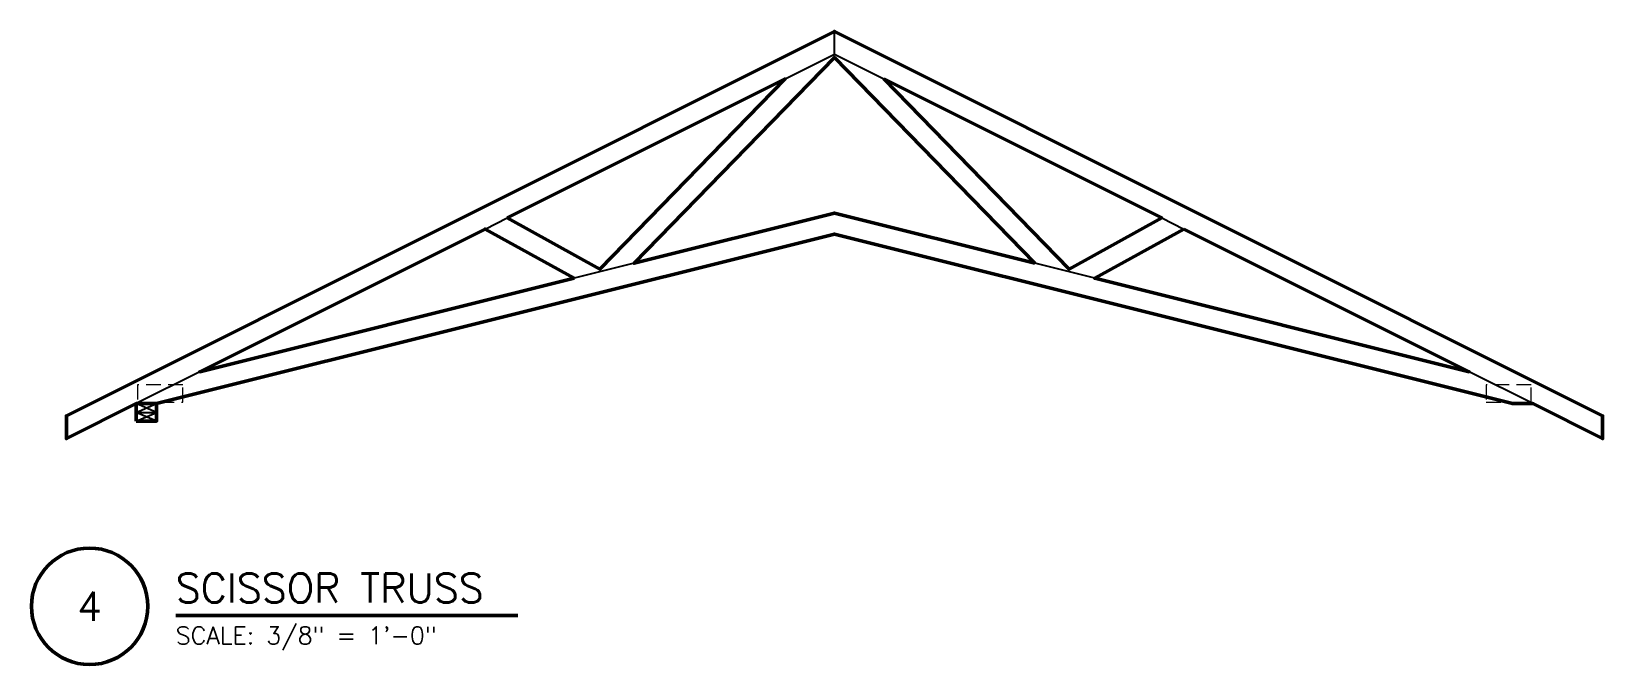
# Model space of a CAD drawing. Header units: inches. Extents: x -18 to 252, y -42 to 67.
import ezdxf
from ezdxf.enums import TextEntityAlignment as Align

# ---------------------------------------------------------------- set-up
doc = ezdxf.new("R2010")
doc.units = ezdxf.units.IN
doc.header["$MEASUREMENT"] = 0
doc.linetypes.add('DASHED', pattern=[3.779528, 2.519685, -1.259843])
for name, color, linetype, lineweight in [('S-ANNO-TTLB', 7, 'CONTINUOUS', 50), ('S-DETL-BYND', 7, 'CONTINUOUS', 25), ('S-DETL-CUT', 7, 'CONTINUOUS', 50), ('S-DETL-HIDN', 7, 'DASHED', 18)]:
    doc.layers.add(name, color=color, linetype=linetype, lineweight=lineweight)
doc.styles.add('KERF', font='romans.shx')

msp = doc.modelspace()

# ---------------------------------------------------------------- linework, layer by layer
at = {"layer": 'S-ANNO-TTLB', "lineweight": 50}
msp.add_lwpolyline([(-18, -31.8, 1), (2, -31.8, 1)], format="xyb", close=True, dxfattribs=at)
msp.add_lwpolyline([(6.8, -33.4), (65.609524, -33.4)], dxfattribs=at)
at = {"layer": 'S-DETL-BYND', "lineweight": 25}
for points in [[(111.509433, 58.754716), (120, 63), (120, 66.913119)], [(120, 63), (128.490567, 58.754716)], [(59.96021, 32.980105), (63.76166, 34.88083)], [(176.23834, 34.88083), (180.03979, 32.980105)], [(85.557262, 27.122033), (75.255399, 24.546567)], [(164.744601, 24.546567), (154.442738, 27.122033)], [(10.93087, 8.465435), (0, 3)], [(240, 3), (229.06913, 8.465435)], [(0, 0), (3.5, 1.5), (0, 3)], [(3.5, 0), (0, 1.5), (3.5, 3)], [(0, 1.5), (3.5, 1.5)]]:
    msp.add_lwpolyline(points, dxfattribs=at)
at = {"layer": 'S-DETL-CUT', "lineweight": 50}
msp.add_lwpolyline([(3.5, 3), (120, 32.125), (236.5, 3), (240, 3), (252, -3), (252, 0.913119), (120, 66.913119), (-12, 0.913119), (-12, -3), (0, 3)], dxfattribs=at)
for points in [[(154.442738, 27.122033), (120, 35.732717), (85.557262, 27.122033), (120, 62.449691)], [(63.76166, 34.88083), (111.509433, 58.754716), (79.677584, 26.105028)], [(128.490567, 58.754716), (176.23834, 34.88083), (160.322416, 26.105028)], [(75.255399, 24.546567), (10.93087, 8.465435), (59.96021, 32.980105)], [(180.03979, 32.980105), (229.06913, 8.465435), (164.744601, 24.546567)], [(0, 0), (3.5, 0), (3.5, 3), (0, 3)]]:
    msp.add_lwpolyline(points, close=True, dxfattribs=at)
at = {"layer": 'S-DETL-HIDN', "linetype": 'DASHED', "lineweight": 18}
for points in [[(0.25, 3.25), (8, 3.25), (8, 6.25), (0.25, 6.25)], [(232, 3.25), (239.75, 3.25), (239.75, 6.25), (232, 6.25)]]:
    msp.add_lwpolyline(points, close=True, dxfattribs=at)

# ---------------------------------------------------------------- texts
at = {"layer": 'S-ANNO-TTLB', "lineweight": 50, "style": 'KERF'}
msp.add_text('SCISSOR TRUSS', height=5, dxfattribs=at).set_placement((6.8, -31.16))
msp.add_text('4', height=5, dxfattribs=at).set_placement((-8, -31.8), align=Align.MIDDLE_CENTER)
at = {"layer": 'S-ANNO-TTLB', "lineweight": 18, "style": 'KERF'}
msp.add_text('SCALE: 3/8" = 1\'-0"', height=3, dxfattribs=at).set_placement((6.8, -38.32))

doc.saveas('drawing.dxf')
